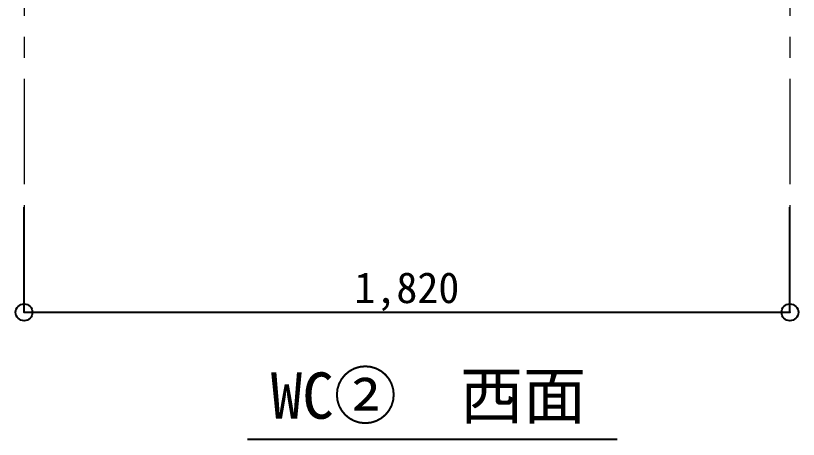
# Model space of a CAD drawing. Units: millimetres at full size, sheet at 1:50. Extents: x -31113 to 29332, y -20209 to 31249.
# Drawn here: x 11226 to 13086, y -6448 to -5442 of the extents above; entities that cross this region are included whole.
import ezdxf
from ezdxf.enums import TextEntityAlignment as Align

# ---------------------------------------------------------------- set-up
doc = ezdxf.new("R2010")
doc.units = ezdxf.units.MM
doc.header["$LTSCALE"] = 50
doc.header["$PDMODE"] = 32
doc.header["$PDSIZE"] = 40
doc.linetypes.add('CHAIN1', pattern=[8, 5, -1, 1, -1])
for name, color, linetype, lineweight in [('B-1_通り芯・通り番号', 1, 'CHAIN1', 18), ('B-A_文字', 7, 'Continuous', 25), ('B-F_寸法・方位', 7, 'Continuous', 25)]:
    doc.layers.add(name, color=color, linetype=linetype, lineweight=lineweight)
doc.styles.add('ＭＳ ゴシック', font='')
doc.styles.get('ＭＳ ゴシック').set_extended_font_data('MS Gothic')

msp = doc.modelspace()

# ---------------------------------------------------------------- linework, layer by layer
at = {"layer": 'B-1_通り芯・通り番号'}
for p, q in [((11246.17, -2391.96), (11246.17, -6146.71)), ((11246.17, -2391.96), (11246.17, -6146.71)), ((13066.17, -2391.96), (13066.17, -6146.71)), ((13066.17, -2391.96), (13066.17, -6146.71))]:
    msp.add_line(p, q, dxfattribs=at)
at = {"layer": 'B-F_寸法・方位'}
for p, q in [((11246.17, -6146.71), (11246.17, -5896.71)), ((13066.17, -6146.71), (13066.17, -5896.71)), ((11246.17, -6146.71), (13066.17, -6146.71)), ((12655.59, -6448.5), (11777.36, -6448.5))]:
    msp.add_line(p, q, dxfattribs=at)
for p in [(11246.17, -6146.71), (13066.17, -6146.71)]:
    msp.add_point(p, dxfattribs=at)

# ---------------------------------------------------------------- texts
at = {"layer": 'B-A_文字', "style": 'ＭＳ ゴシック'}
msp.add_text('WC②\u3000西面', height=110, dxfattribs=at).set_placement((11832.41, -6432.52), align=Align.BOTTOM_LEFT)
at = {"layer": 'B-F_寸法・方位', "style": 'ＭＳ ゴシック'}
msp.add_text('1,820', height=73.31, dxfattribs=at).set_placement((12031.17, -6146.71), align=Align.BOTTOM_LEFT)

doc.saveas('drawing.dxf')
